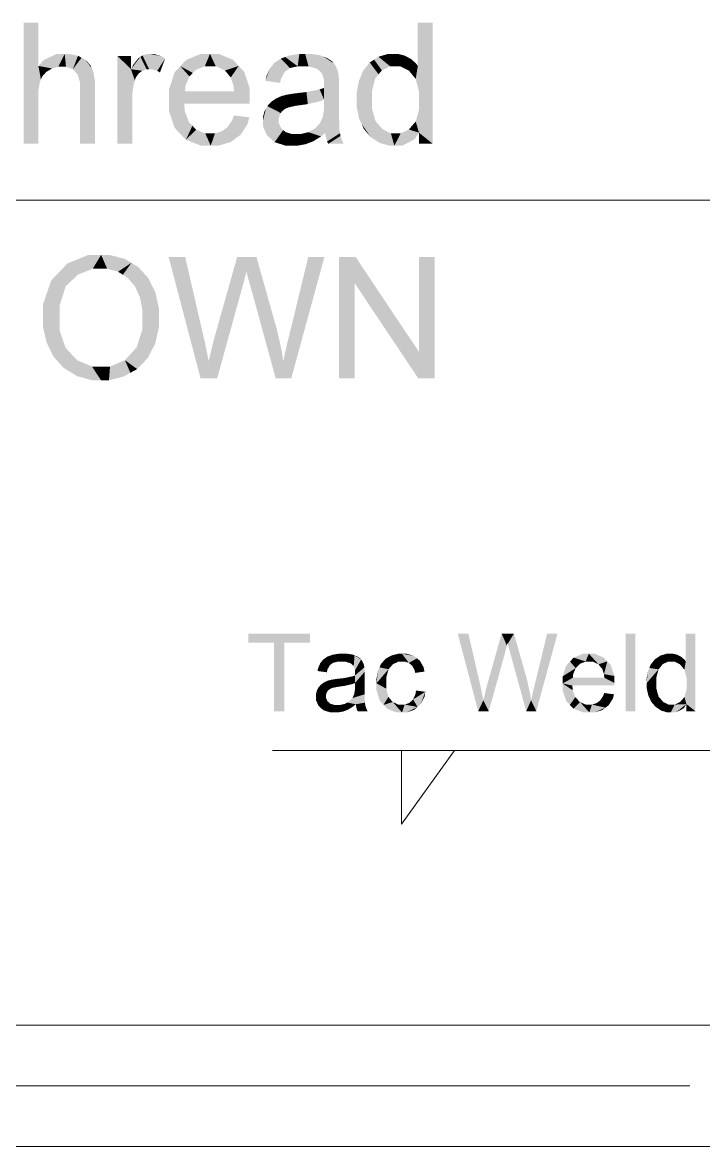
# Model space of a CAD drawing. Header units: millimetres. Extents: x 2 to 579, y 1 to 405.
# Drawn here: x 182.03 to 189.61, y 102.9 to 115.41 of the extents above; entities that cross this region are included whole.
import ezdxf

# ---------------------------------------------------------------- set-up
doc = ezdxf.new("R2010")
doc.units = ezdxf.units.MM
doc.linetypes.add('XKITLINE00', pattern=[0])
doc.layers.add('LinkedObject', color=7, linetype='Continuous', lineweight=0)

# ---------------------------------------------------------------- blocks, each defined once
blk = doc.blocks.new('*A4')
at = {"layer": 'LinkedObject'}
for points in [[(182.207, 115.413), (182.041, 114.063), (182.041, 115.413)], [(182.207, 114.929), (182.041, 114.063), (182.207, 115.413)], [(186.598, 115.413), (186.432, 114.929), (186.432, 115.413)], [(186.598, 115.413), (186.447, 114.638), (186.432, 114.929)], [(186.447, 114.638), (186.598, 115.413), (186.598, 114.063)], [(182.411, 115.064), (182.207, 114.929), (182.265, 114.996)], [(182.499, 115.064), (182.207, 114.929), (182.411, 115.064)], [(182.428, 114.921), (182.207, 114.929), (182.499, 115.064)], [(182.428, 114.921), (182.499, 115.064), (182.465, 114.921)], [(182.465, 114.921), (182.499, 115.064), (182.514, 114.921)], [(182.499, 115.064), (182.59, 114.892), (182.514, 114.921)], [(182.553, 115.064), (182.59, 114.892), (182.499, 115.064)], [(182.647, 115.042), (182.59, 114.892), (182.553, 115.064)], [(182.687, 115.021), (182.59, 114.892), (182.647, 115.042)], [(182.687, 115.021), (182.616, 114.864), (182.59, 114.892)], [(182.727, 114.999), (182.616, 114.864), (182.687, 115.021)], [(182.616, 114.864), (182.727, 114.999), (182.643, 114.836)], [(182.643, 114.836), (182.727, 114.999), (182.802, 114.903)], [(182.802, 114.903), (182.727, 114.999), (182.784, 114.94)], [(183.087, 115.042), (183.237, 114.893), (183.087, 114.063)], [(183.237, 114.893), (183.087, 115.042), (183.237, 115.042)], [(183.342, 115.031), (183.237, 114.893), (183.318, 115.014)], [(183.412, 114.892), (183.237, 114.893), (183.342, 115.031)], [(183.318, 115.014), (183.237, 114.893), (183.265, 114.945)], [(183.366, 115.047), (183.439, 114.892), (183.342, 115.031)], [(183.342, 115.031), (183.439, 114.892), (183.412, 114.892)], [(183.419, 115.064), (183.439, 114.892), (183.366, 115.047)], [(183.448, 115.064), (183.439, 114.892), (183.419, 115.064)], [(183.448, 115.064), (183.469, 114.892), (183.439, 114.892)], [(183.575, 115.037), (183.448, 115.064), (183.49, 115.064)], [(183.618, 115.011), (183.448, 115.064), (183.575, 115.037)], [(183.53, 114.875), (183.448, 115.064), (183.618, 115.011)], [(183.469, 114.892), (183.448, 115.064), (183.53, 114.875)], [(183.53, 114.875), (183.618, 115.011), (183.56, 114.857)], [(184.016, 115.064), (183.788, 114.927), (183.851, 114.996)], [(184.117, 115.064), (183.788, 114.927), (184.016, 115.064)], [(184.061, 114.927), (183.788, 114.927), (184.117, 115.064)], [(184.061, 114.927), (184.117, 115.064), (184.118, 114.927)], [(184.117, 115.064), (184.181, 114.927), (184.118, 114.927)], [(184.375, 114.997), (184.117, 115.064), (184.215, 115.064)], [(184.437, 114.93), (184.117, 115.064), (184.375, 114.997)], [(184.284, 114.879), (184.117, 115.064), (184.437, 114.93)], [(184.181, 114.927), (184.117, 115.064), (184.284, 114.879)], [(184.907, 115.012), (185.008, 114.906), (184.834, 114.963)], [(184.955, 115.029), (185.008, 114.906), (184.907, 115.012)], [(185.113, 115.064), (184.955, 115.029), (185.002, 115.046)], [(185.094, 114.926), (184.955, 115.029), (185.113, 115.064)], [(185.008, 114.906), (184.955, 115.029), (185.094, 114.926)], [(185.094, 114.926), (185.113, 115.064), (185.152, 114.926)], [(185.152, 114.926), (185.113, 115.064), (185.215, 114.926)], [(185.177, 115.064), (185.215, 114.926), (185.113, 115.064)], [(185.341, 115.049), (185.177, 115.064), (185.239, 115.064)], [(185.38, 115.034), (185.177, 115.064), (185.341, 115.049)], [(185.309, 114.898), (185.177, 115.064), (185.38, 115.034)], [(185.215, 114.926), (185.177, 115.064), (185.309, 114.898)], [(185.309, 114.898), (185.38, 115.034), (185.341, 114.87)], [(185.341, 114.87), (185.38, 115.034), (185.364, 114.849)], [(185.38, 115.034), (185.388, 114.778), (185.364, 114.849)], [(185.495, 114.96), (185.388, 114.778), (185.38, 115.034)], [(185.477, 114.982), (185.38, 115.034), (185.419, 115.019)], [(185.495, 114.96), (185.38, 115.034), (185.477, 114.982)], [(186.032, 114.881), (185.897, 114.968), (185.945, 115)], [(185.994, 115.032), (186.124, 114.926), (185.945, 115)], [(185.945, 115), (186.124, 114.926), (186.032, 114.881)], [(186.103, 115.064), (186.124, 114.926), (185.994, 115.032)], [(186.163, 115.064), (186.124, 114.926), (186.103, 115.064)], [(186.124, 114.926), (186.163, 115.064), (186.179, 114.926)], [(186.163, 115.064), (186.236, 114.926), (186.179, 114.926)], [(186.207, 115.064), (186.236, 114.926), (186.163, 115.064)], [(186.286, 115.045), (186.236, 114.926), (186.207, 115.064)], [(186.32, 115.026), (186.236, 114.926), (186.286, 115.045)], [(186.32, 115.026), (186.331, 114.879), (186.236, 114.926)], [(186.355, 115.008), (186.331, 114.879), (186.32, 115.026)], [(186.411, 114.959), (186.331, 114.879), (186.355, 115.008)], [(182.207, 114.656), (182.041, 114.063), (182.207, 114.929)], [(182.207, 114.656), (182.207, 114.929), (182.221, 114.746)], [(182.221, 114.746), (182.207, 114.929), (182.234, 114.779)], [(182.234, 114.779), (182.207, 114.929), (182.248, 114.811)], [(182.248, 114.811), (182.207, 114.929), (182.294, 114.863)], [(182.294, 114.863), (182.207, 114.929), (182.327, 114.882)], [(182.327, 114.882), (182.207, 114.929), (182.359, 114.902)], [(182.359, 114.902), (182.207, 114.929), (182.428, 114.921)], [(182.802, 114.903), (182.67, 114.745), (182.643, 114.836)], [(182.819, 114.865), (182.67, 114.745), (182.802, 114.903)], [(182.836, 114.755), (182.67, 114.745), (182.819, 114.865)], [(183.087, 114.063), (183.237, 114.893), (183.253, 114.063)], [(183.237, 114.893), (183.253, 114.575), (183.253, 114.063)], [(183.253, 114.575), (183.237, 114.893), (183.253, 114.628)], [(183.253, 114.628), (183.237, 114.893), (183.267, 114.725)], [(183.267, 114.725), (183.237, 114.893), (183.281, 114.769)], [(183.281, 114.769), (183.237, 114.893), (183.29, 114.798)], [(183.29, 114.798), (183.237, 114.893), (183.321, 114.843)], [(183.321, 114.843), (183.237, 114.893), (183.342, 114.86)], [(183.342, 114.86), (183.237, 114.893), (183.364, 114.876)], [(183.364, 114.876), (183.237, 114.893), (183.412, 114.892)], [(183.788, 114.927), (183.661, 114.668), (183.724, 114.859)], [(183.888, 114.813), (183.661, 114.668), (183.788, 114.927)], [(183.788, 114.927), (183.926, 114.851), (183.888, 114.813)], [(183.926, 114.851), (183.788, 114.927), (183.965, 114.889)], [(183.965, 114.889), (183.788, 114.927), (184.061, 114.927)], [(184.284, 114.879), (184.437, 114.93), (184.323, 114.832)], [(184.437, 114.93), (184.349, 114.801), (184.323, 114.832)], [(184.349, 114.801), (184.437, 114.93), (184.38, 114.708)], [(184.38, 114.708), (184.437, 114.93), (184.561, 114.676)], [(184.561, 114.676), (184.437, 114.93), (184.499, 114.863)], [(184.808, 114.931), (184.735, 114.763), (184.783, 114.899)], [(184.952, 114.865), (184.735, 114.763), (184.808, 114.931)], [(184.783, 114.899), (184.735, 114.763), (184.747, 114.815)], [(184.911, 114.793), (184.735, 114.763), (184.952, 114.865)], [(184.834, 114.963), (185.008, 114.906), (184.808, 114.931)], [(184.952, 114.865), (184.808, 114.931), (184.98, 114.885)], [(184.98, 114.885), (184.808, 114.931), (185.008, 114.906)], [(185.513, 114.938), (185.388, 114.778), (185.495, 114.96)], [(185.539, 114.881), (185.388, 114.778), (185.513, 114.938)], [(185.547, 114.847), (185.388, 114.778), (185.539, 114.881)], [(185.824, 114.877), (185.995, 114.836), (185.799, 114.817)], [(185.897, 114.968), (185.995, 114.836), (185.824, 114.877)], [(185.995, 114.836), (185.897, 114.968), (186.032, 114.881)], [(186.432, 114.929), (186.331, 114.879), (186.411, 114.959)], [(186.331, 114.879), (186.432, 114.929), (186.37, 114.832)], [(186.37, 114.832), (186.432, 114.929), (186.409, 114.785)], [(186.432, 114.929), (186.447, 114.638), (186.409, 114.785)], [(182.836, 114.683), (182.67, 114.745), (182.836, 114.755)], [(182.67, 114.745), (182.836, 114.683), (182.67, 114.683)], [(183.845, 114.711), (183.661, 114.668), (183.888, 114.813)], [(184.735, 114.763), (184.911, 114.793), (184.897, 114.741)], [(185.388, 114.723), (185.551, 114.826), (185.387, 114.701)], [(185.387, 114.701), (185.551, 114.826), (185.387, 114.684)], [(185.387, 114.684), (185.551, 114.826), (185.388, 114.555)], [(185.388, 114.778), (185.547, 114.847), (185.551, 114.826)], [(185.388, 114.778), (185.551, 114.826), (185.388, 114.728)], [(185.388, 114.728), (185.551, 114.826), (185.388, 114.723)], [(185.555, 114.75), (185.388, 114.555), (185.551, 114.826)], [(185.555, 114.694), (185.388, 114.555), (185.555, 114.75)], [(185.799, 114.817), (185.751, 114.552), (185.775, 114.758)], [(185.958, 114.791), (185.751, 114.552), (185.799, 114.817)], [(185.921, 114.649), (185.751, 114.552), (185.958, 114.791)], [(185.775, 114.758), (185.751, 114.552), (185.751, 114.625)], [(185.799, 114.817), (185.995, 114.836), (185.958, 114.791)], [(182.207, 114.598), (182.041, 114.063), (182.207, 114.656)], [(182.67, 114.063), (182.836, 114.683), (182.836, 114.063)], [(182.67, 114.683), (182.836, 114.683), (182.67, 114.063)], [(183.661, 114.668), (183.845, 114.711), (183.84, 114.647)], [(183.84, 114.647), (183.661, 114.544), (183.661, 114.668)], [(183.84, 114.647), (184.561, 114.554), (183.661, 114.544)], [(184.386, 114.647), (184.561, 114.554), (183.84, 114.647)], [(184.38, 114.708), (184.561, 114.676), (184.386, 114.647)], [(184.561, 114.554), (184.386, 114.647), (184.561, 114.676)], [(185.042, 114.621), (185.066, 114.485), (184.969, 114.609)], [(185.091, 114.627), (185.117, 114.492), (185.042, 114.621)], [(185.042, 114.621), (185.117, 114.492), (185.066, 114.485)], [(185.192, 114.639), (185.207, 114.505), (185.091, 114.627)], [(185.091, 114.627), (185.207, 114.505), (185.117, 114.492)], [(185.339, 114.668), (185.388, 114.555), (185.192, 114.639)], [(185.192, 114.639), (185.388, 114.555), (185.207, 114.505)], [(185.387, 114.684), (185.388, 114.555), (185.339, 114.668)], [(185.555, 114.694), (185.387, 114.494), (185.388, 114.555)], [(185.555, 114.473), (185.387, 114.494), (185.555, 114.694)], [(185.751, 114.552), (185.921, 114.649), (185.921, 114.552)], [(186.447, 114.638), (186.598, 114.063), (186.447, 114.538)], [(182.041, 114.063), (182.207, 114.598), (182.207, 114.063)], [(184.561, 114.547), (183.661, 114.544), (184.561, 114.554)], [(184.561, 114.525), (183.661, 114.544), (184.561, 114.547)], [(183.661, 114.544), (183.786, 114.174), (183.661, 114.425)], [(183.836, 114.43), (183.786, 114.174), (183.661, 114.544)], [(183.836, 114.43), (183.661, 114.544), (183.831, 114.51)], [(184.56, 114.51), (183.661, 114.544), (184.561, 114.525)], [(183.831, 114.51), (183.661, 114.544), (184.56, 114.51)], [(184.799, 114.53), (184.907, 114.405), (184.756, 114.483)], [(184.918, 114.423), (184.799, 114.53), (184.825, 114.548)], [(184.907, 114.405), (184.799, 114.53), (184.918, 114.423)], [(184.852, 114.566), (184.951, 114.45), (184.825, 114.548)], [(184.825, 114.548), (184.951, 114.45), (184.918, 114.423)], [(184.911, 114.593), (184.951, 114.45), (184.852, 114.566)], [(184.944, 114.602), (184.951, 114.45), (184.911, 114.593)], [(184.969, 114.609), (184.994, 114.468), (184.944, 114.602)], [(184.951, 114.45), (184.944, 114.602), (184.972, 114.459)], [(184.972, 114.459), (184.944, 114.602), (184.994, 114.468)], [(184.969, 114.609), (185.066, 114.485), (184.994, 114.468)], [(185.207, 114.505), (185.388, 114.555), (185.342, 114.536)], [(185.555, 114.473), (185.387, 114.439), (185.387, 114.494)], [(185.751, 114.552), (185.921, 114.458), (185.751, 114.477)], [(185.921, 114.458), (185.751, 114.552), (185.921, 114.552)], [(186.447, 114.538), (186.598, 114.063), (186.447, 114.447)], [(183.661, 114.425), (183.786, 114.174), (183.724, 114.24)], [(183.881, 114.306), (183.786, 114.174), (183.836, 114.43)], [(184.556, 114.358), (184.365, 114.327), (184.384, 114.379)], [(184.74, 114.453), (184.707, 114.322), (184.723, 114.423)], [(184.895, 114.387), (184.707, 114.322), (184.74, 114.453)], [(184.723, 114.423), (184.707, 114.322), (184.707, 114.358)], [(184.884, 114.348), (184.707, 114.322), (184.895, 114.387)], [(184.756, 114.483), (184.907, 114.405), (184.74, 114.453)], [(184.74, 114.453), (184.907, 114.405), (184.895, 114.387)], [(185.373, 114.356), (185.555, 114.473), (185.555, 114.358)], [(185.387, 114.439), (185.555, 114.473), (185.373, 114.356)], [(185.751, 114.477), (185.921, 114.458), (185.778, 114.344)], [(185.778, 114.344), (185.921, 114.458), (185.805, 114.286)], [(185.805, 114.286), (185.921, 114.458), (185.96, 114.317)], [(186.447, 114.447), (186.598, 114.063), (186.409, 114.311)], [(183.786, 114.174), (183.881, 114.306), (183.849, 114.108)], [(183.922, 114.264), (183.849, 114.108), (183.881, 114.306)], [(183.963, 114.221), (183.849, 114.108), (183.922, 114.264)], [(184.314, 114.25), (184.461, 114.166), (184.282, 114.226)], [(184.314, 114.25), (184.556, 114.358), (184.461, 114.166)], [(184.365, 114.327), (184.556, 114.358), (184.314, 114.25)], [(184.461, 114.166), (184.556, 114.358), (184.536, 114.283)], [(184.707, 114.322), (184.884, 114.348), (184.884, 114.326)], [(184.884, 114.293), (184.707, 114.322), (184.884, 114.326)], [(184.707, 114.322), (184.884, 114.293), (184.707, 114.26)], [(184.707, 114.26), (184.884, 114.293), (184.75, 114.16)], [(184.75, 114.16), (184.884, 114.293), (184.794, 114.12)], [(184.794, 114.12), (184.884, 114.293), (184.909, 114.238)], [(185.288, 114.234), (185.555, 114.358), (185.56, 114.212)], [(185.342, 114.292), (185.555, 114.358), (185.288, 114.234)], [(185.36, 114.328), (185.555, 114.358), (185.342, 114.292)], [(185.555, 114.358), (185.36, 114.328), (185.373, 114.356)], [(185.96, 114.317), (185.907, 114.138), (185.805, 114.286)], [(185.805, 114.286), (185.907, 114.138), (185.831, 114.228)], [(186, 114.271), (185.907, 114.138), (185.96, 114.317)], [(185.907, 114.138), (186, 114.271), (185.956, 114.106)], [(185.956, 114.106), (186, 114.271), (186.04, 114.225)], [(186.445, 114.187), (186.333, 114.222), (186.371, 114.267)], [(186.409, 114.311), (186.445, 114.187), (186.371, 114.267)], [(186.409, 114.311), (186.598, 114.063), (186.445, 114.187)], [(183.963, 114.221), (184.126, 114.042), (183.849, 114.108)], [(184.065, 114.178), (184.126, 114.042), (183.963, 114.221)], [(184.126, 114.178), (184.126, 114.042), (184.065, 114.178)], [(184.172, 114.178), (184.406, 114.125), (184.126, 114.042)], [(184.172, 114.178), (184.126, 114.042), (184.126, 114.178)], [(184.126, 114.042), (184.406, 114.125), (184.211, 114.042)], [(184.25, 114.202), (184.406, 114.125), (184.172, 114.178)], [(184.211, 114.042), (184.406, 114.125), (184.351, 114.083)], [(184.282, 114.226), (184.461, 114.166), (184.25, 114.202)], [(184.406, 114.125), (184.25, 114.202), (184.461, 114.166)], [(184.909, 114.238), (184.837, 114.081), (184.794, 114.12)], [(184.934, 114.216), (184.837, 114.081), (184.909, 114.238)], [(184.959, 114.193), (184.837, 114.081), (184.934, 114.216)], [(184.837, 114.081), (184.959, 114.193), (184.96, 114.042)], [(185.041, 114.042), (184.959, 114.193), (185.032, 114.171)], [(184.96, 114.042), (184.959, 114.193), (185.041, 114.042)], [(185.032, 114.171), (185.09, 114.042), (185.041, 114.042)], [(185.081, 114.171), (185.09, 114.042), (185.032, 114.171)], [(185.128, 114.171), (185.09, 114.042), (185.081, 114.171)], [(185.09, 114.042), (185.128, 114.171), (185.181, 114.058)], [(185.223, 114.074), (185.128, 114.171), (185.213, 114.192)], [(185.181, 114.058), (185.128, 114.171), (185.223, 114.074)], [(185.401, 114.184), (185.213, 114.192), (185.251, 114.213)], [(185.355, 114.145), (185.213, 114.192), (185.401, 114.184)], [(185.266, 114.09), (185.213, 114.192), (185.355, 114.145)], [(185.223, 114.074), (185.213, 114.192), (185.266, 114.09)], [(185.288, 114.234), (185.56, 114.212), (185.251, 114.213)], [(185.56, 114.212), (185.401, 114.184), (185.251, 114.213)], [(185.401, 114.184), (185.56, 114.212), (185.405, 114.149)], [(185.405, 114.149), (185.56, 114.212), (185.566, 114.181)], [(185.566, 114.181), (185.422, 114.089), (185.405, 114.149)], [(185.571, 114.15), (185.422, 114.089), (185.566, 114.181)], [(185.571, 114.15), (185.435, 114.063), (185.422, 114.089)], [(185.592, 114.091), (185.435, 114.063), (185.571, 114.15)], [(186.04, 114.225), (186.171, 114.042), (185.956, 114.106)], [(186.133, 114.178), (186.171, 114.042), (186.04, 114.225)], [(186.171, 114.042), (186.133, 114.178), (186.187, 114.178)], [(186.171, 114.042), (186.445, 114.187), (186.261, 114.042)], [(186.241, 114.178), (186.445, 114.187), (186.171, 114.042)], [(186.241, 114.178), (186.171, 114.042), (186.187, 114.178)], [(186.333, 114.222), (186.445, 114.187), (186.241, 114.178)], [(186.261, 114.042), (186.445, 114.187), (186.398, 114.115)], [(186.445, 114.187), (186.598, 114.063), (186.445, 114.063)], [(183.849, 114.108), (184.126, 114.042), (184.019, 114.042)], [(185.435, 114.063), (185.592, 114.091), (185.608, 114.063)], [(185.956, 114.106), (186.171, 114.042), (186.005, 114.074)], [(186.005, 114.074), (186.171, 114.042), (186.113, 114.042)], [(182.762, 112.826), (182.439, 112.636), (182.529, 112.731)], [(182.905, 112.826), (182.439, 112.636), (182.762, 112.826)], [(182.811, 112.672), (182.439, 112.636), (182.905, 112.826)], [(182.811, 112.672), (182.905, 112.826), (182.906, 112.672)], [(182.905, 112.826), (182.972, 112.672), (182.906, 112.672)], [(183.167, 112.782), (182.905, 112.826), (182.998, 112.826)], [(183.242, 112.737), (182.905, 112.826), (183.167, 112.782)], [(183.093, 112.639), (182.905, 112.826), (183.242, 112.737)], [(182.972, 112.672), (182.905, 112.826), (183.093, 112.639)], [(183.093, 112.639), (183.242, 112.737), (183.147, 112.605)], [(183.242, 112.737), (183.2, 112.571), (183.147, 112.605)], [(183.2, 112.571), (183.242, 112.737), (183.282, 112.476)], [(183.431, 112.568), (183.242, 112.737), (183.317, 112.692)], [(183.47, 112.488), (183.242, 112.737), (183.431, 112.568)], [(183.282, 112.476), (183.242, 112.737), (183.47, 112.488)], [(183.841, 112.803), (184.012, 111.453), (183.657, 112.803)], [(184.045, 111.918), (184.012, 111.453), (183.841, 112.803)], [(184.42, 112.803), (184.482, 112.482), (184.163, 111.891)], [(184.482, 112.482), (184.42, 112.803), (184.491, 112.514)], [(184.491, 112.514), (184.42, 112.803), (184.512, 112.594)], [(184.512, 112.594), (184.42, 112.803), (184.523, 112.64)], [(184.635, 112.803), (184.523, 112.64), (184.42, 112.803)], [(184.523, 112.64), (184.635, 112.803), (184.526, 112.625)], [(184.526, 112.625), (184.635, 112.803), (184.548, 112.546)], [(184.548, 112.546), (184.635, 112.803), (184.567, 112.482)], [(184.567, 112.482), (184.635, 112.803), (184.828, 112.119)], [(185.392, 112.803), (185.001, 111.935), (185.212, 112.803)], [(185.023, 111.453), (185.001, 111.935), (185.392, 112.803)], [(185.556, 112.803), (185.728, 112.513), (185.556, 111.453)], [(185.728, 112.513), (185.556, 112.803), (185.74, 112.803)], [(185.728, 112.513), (185.74, 112.803), (186.436, 111.453)], [(186.436, 111.453), (185.74, 112.803), (186.447, 111.744)], [(186.619, 112.803), (186.447, 111.744), (186.447, 112.803)], [(186.619, 111.453), (186.447, 111.744), (186.619, 112.803)], [(182.439, 112.636), (182.258, 112.11), (182.349, 112.541)], [(182.51, 112.477), (182.258, 112.11), (182.439, 112.636)], [(182.647, 112.607), (182.439, 112.636), (182.811, 112.672)], [(182.439, 112.636), (182.647, 112.607), (182.579, 112.542)], [(182.51, 112.477), (182.439, 112.636), (182.579, 112.542)], [(182.349, 112.541), (182.258, 112.11), (182.258, 112.278)], [(183.282, 112.476), (183.47, 112.488), (183.31, 112.414)], [(183.47, 112.488), (183.338, 112.353), (183.31, 112.414)], [(183.338, 112.353), (183.47, 112.488), (183.365, 112.209)], [(183.365, 112.209), (183.47, 112.488), (183.549, 112.227)], [(183.549, 112.227), (183.47, 112.488), (183.51, 112.408)], [(185.556, 111.453), (185.728, 112.513), (185.728, 111.453)], [(182.442, 112.26), (182.258, 112.11), (182.51, 112.477)], [(184.163, 111.891), (184.482, 112.482), (184.198, 111.453)], [(184.828, 112.119), (184.849, 111.453), (184.567, 112.482)], [(182.258, 112.11), (182.442, 112.26), (182.442, 112.107)], [(183.3, 111.796), (183.549, 112.126), (183.466, 111.759)], [(183.365, 111.997), (183.549, 112.126), (183.3, 111.796)], [(183.365, 112.127), (183.549, 112.227), (183.549, 112.126)], [(183.365, 112.209), (183.549, 112.227), (183.365, 112.127)], [(183.549, 112.126), (183.365, 111.997), (183.365, 112.127)], [(183.466, 111.759), (183.549, 112.126), (183.508, 111.84)], [(183.508, 111.84), (183.549, 112.126), (183.549, 112.023)], [(184.864, 111.992), (184.849, 111.453), (184.828, 112.119)], [(182.258, 112.11), (182.442, 111.986), (182.258, 112.022)], [(182.442, 111.986), (182.258, 112.11), (182.442, 112.107)], [(182.258, 112.022), (182.442, 111.986), (182.297, 111.853)], [(184.917, 111.754), (184.849, 111.453), (184.864, 111.992)], [(182.297, 111.853), (182.442, 111.986), (182.336, 111.774)], [(182.336, 111.774), (182.442, 111.986), (182.508, 111.793)], [(184.062, 111.849), (184.012, 111.453), (184.045, 111.918)], [(184.159, 111.875), (184.198, 111.453), (184.128, 111.75)], [(184.163, 111.891), (184.198, 111.453), (184.159, 111.875)], [(185.001, 111.935), (185.023, 111.453), (184.98, 111.853)], [(182.508, 111.793), (182.488, 111.568), (182.336, 111.774)], [(182.336, 111.774), (182.488, 111.568), (182.374, 111.694)], [(182.573, 111.723), (182.488, 111.568), (182.508, 111.793)], [(183.466, 111.759), (183.235, 111.725), (183.3, 111.796)], [(183.425, 111.678), (183.235, 111.725), (183.466, 111.759)], [(184.09, 111.711), (184.012, 111.453), (184.062, 111.849)], [(184.128, 111.75), (184.198, 111.453), (184.102, 111.642)], [(184.933, 111.642), (184.849, 111.453), (184.917, 111.754)], [(184.98, 111.853), (185.023, 111.453), (184.947, 111.706)], [(186.447, 111.744), (186.619, 111.453), (186.436, 111.453)], [(182.488, 111.568), (182.573, 111.723), (182.563, 111.522)], [(182.563, 111.522), (182.573, 111.723), (182.639, 111.653)], [(182.639, 111.653), (182.904, 111.43), (182.563, 111.522)], [(182.804, 111.583), (182.904, 111.43), (182.639, 111.653)], [(183.231, 111.514), (183.004, 111.583), (183.17, 111.654)], [(183.235, 111.725), (183.307, 111.555), (183.17, 111.654)], [(183.17, 111.654), (183.307, 111.555), (183.231, 111.514)], [(183.307, 111.555), (183.235, 111.725), (183.425, 111.678)], [(184.102, 111.642), (184.012, 111.453), (184.09, 111.711)], [(184.102, 111.642), (184.198, 111.453), (184.012, 111.453)], [(184.933, 111.642), (185.023, 111.453), (184.849, 111.453)], [(184.947, 111.706), (185.023, 111.453), (184.933, 111.642)], [(182.563, 111.522), (182.904, 111.43), (182.638, 111.476)], [(182.904, 111.43), (182.804, 111.583), (182.903, 111.583)], [(183.004, 111.583), (182.904, 111.43), (182.903, 111.583)], [(182.904, 111.43), (183.004, 111.583), (182.992, 111.43)], [(182.992, 111.43), (183.004, 111.583), (183.155, 111.472)], [(183.155, 111.472), (183.004, 111.583), (183.231, 111.514)], [(182.638, 111.476), (182.904, 111.43), (182.808, 111.43)], [(184.545, 108.611), (184.83, 108.509), (184.545, 108.509)], [(184.944, 108.509), (184.83, 108.509), (184.545, 108.611)], [(184.944, 108.509), (184.545, 108.611), (185.23, 108.611)], [(184.944, 108.509), (185.23, 108.611), (185.23, 108.509)], [(186.995, 108.611), (187.105, 107.747), (186.877, 108.611)], [(187.126, 108.044), (187.105, 107.747), (186.995, 108.611)], [(187.366, 108.611), (187.406, 108.405), (187.201, 108.027)], [(187.406, 108.405), (187.366, 108.611), (187.411, 108.426)], [(187.411, 108.426), (187.366, 108.611), (187.424, 108.477)], [(187.424, 108.477), (187.366, 108.611), (187.432, 108.506)], [(187.503, 108.611), (187.432, 108.506), (187.366, 108.611)], [(187.432, 108.506), (187.503, 108.611), (187.434, 108.497)], [(187.434, 108.497), (187.503, 108.611), (187.448, 108.446)], [(187.448, 108.446), (187.503, 108.611), (187.459, 108.405)], [(187.459, 108.405), (187.503, 108.611), (187.627, 108.173)], [(187.988, 108.611), (187.738, 108.055), (187.873, 108.611)], [(187.752, 107.747), (187.738, 108.055), (187.988, 108.611)], [(188.855, 108.611), (188.749, 107.747), (188.749, 108.611)], [(188.855, 107.747), (188.749, 107.747), (188.855, 108.611)], [(189.523, 108.611), (189.417, 108.301), (189.417, 108.611)], [(189.523, 108.611), (189.426, 108.115), (189.417, 108.301)], [(189.426, 108.115), (189.523, 108.611), (189.523, 107.747)], [(184.83, 107.747), (184.944, 108.509), (184.944, 107.747)], [(184.83, 108.509), (184.944, 108.509), (184.83, 107.747)], [(185.455, 108.365), (185.489, 108.286), (185.425, 108.354)], [(185.557, 108.387), (185.455, 108.365), (185.486, 108.376)], [(185.545, 108.299), (185.455, 108.365), (185.557, 108.387)], [(185.489, 108.286), (185.455, 108.365), (185.545, 108.299)], [(185.545, 108.299), (185.557, 108.387), (185.582, 108.299)], [(185.582, 108.299), (185.557, 108.387), (185.622, 108.299)], [(185.597, 108.387), (185.622, 108.299), (185.557, 108.387)], [(185.703, 108.378), (185.597, 108.387), (185.638, 108.387)], [(185.728, 108.368), (185.597, 108.387), (185.703, 108.378)], [(185.682, 108.281), (185.597, 108.387), (185.728, 108.368)], [(185.622, 108.299), (185.597, 108.387), (185.682, 108.281)], [(185.682, 108.281), (185.728, 108.368), (185.703, 108.263)], [(185.703, 108.263), (185.728, 108.368), (185.718, 108.25)], [(185.728, 108.368), (185.733, 108.204), (185.718, 108.25)], [(185.801, 108.321), (185.733, 108.204), (185.728, 108.368)], [(185.79, 108.335), (185.728, 108.368), (185.753, 108.359)], [(185.801, 108.321), (185.728, 108.368), (185.79, 108.335)], [(186.142, 108.368), (186.221, 108.3), (186.107, 108.349)], [(186.216, 108.387), (186.221, 108.3), (186.142, 108.368)], [(186.256, 108.387), (186.221, 108.3), (186.216, 108.387)], [(186.221, 108.3), (186.256, 108.387), (186.261, 108.3)], [(186.256, 108.387), (186.287, 108.3), (186.261, 108.3)], [(186.391, 108.361), (186.256, 108.387), (186.307, 108.387)], [(186.423, 108.335), (186.256, 108.387), (186.391, 108.361)], [(186.332, 108.284), (186.256, 108.387), (186.423, 108.335)], [(186.287, 108.3), (186.256, 108.387), (186.332, 108.284)], [(187.201, 108.027), (187.406, 108.405), (187.223, 107.747)], [(187.627, 108.173), (187.64, 107.747), (187.459, 108.405)], [(188.337, 108.387), (188.167, 108.343), (188.273, 108.387)], [(188.302, 108.3), (188.167, 108.343), (188.337, 108.387)], [(188.302, 108.3), (188.337, 108.387), (188.338, 108.3)], [(188.337, 108.387), (188.378, 108.3), (188.338, 108.3)], [(188.503, 108.344), (188.337, 108.387), (188.4, 108.387)], [(188.542, 108.301), (188.337, 108.387), (188.503, 108.344)], [(188.444, 108.269), (188.337, 108.387), (188.542, 108.301)], [(188.378, 108.3), (188.337, 108.387), (188.444, 108.269)], [(189.136, 108.367), (189.219, 108.299), (189.105, 108.346)], [(189.206, 108.387), (189.219, 108.299), (189.136, 108.367)], [(189.244, 108.387), (189.219, 108.299), (189.206, 108.387)], [(189.219, 108.299), (189.244, 108.387), (189.255, 108.299)], [(189.244, 108.387), (189.291, 108.299), (189.255, 108.299)], [(189.273, 108.387), (189.291, 108.299), (189.244, 108.387)], [(189.323, 108.375), (189.291, 108.299), (189.273, 108.387)], [(189.345, 108.363), (189.291, 108.299), (189.323, 108.375)], [(189.345, 108.363), (189.352, 108.269), (189.291, 108.299)], [(189.367, 108.351), (189.352, 108.269), (189.345, 108.363)], [(185.362, 108.302), (185.315, 108.194), (185.346, 108.281)], [(185.454, 108.26), (185.315, 108.194), (185.362, 108.302)], [(185.346, 108.281), (185.315, 108.194), (185.322, 108.228)], [(185.427, 108.214), (185.315, 108.194), (185.454, 108.26)], [(185.378, 108.322), (185.489, 108.286), (185.362, 108.302)], [(185.454, 108.26), (185.362, 108.302), (185.472, 108.273)], [(185.472, 108.273), (185.362, 108.302), (185.489, 108.286)], [(185.425, 108.354), (185.489, 108.286), (185.378, 108.322)], [(185.733, 108.169), (185.837, 108.235), (185.732, 108.155)], [(185.732, 108.155), (185.837, 108.235), (185.732, 108.144)], [(185.732, 108.144), (185.837, 108.235), (185.733, 108.061)], [(185.813, 108.306), (185.733, 108.204), (185.801, 108.321)], [(185.83, 108.27), (185.733, 108.204), (185.813, 108.306)], [(185.834, 108.248), (185.733, 108.204), (185.83, 108.27)], [(185.733, 108.204), (185.834, 108.248), (185.837, 108.235)], [(185.733, 108.204), (185.837, 108.235), (185.733, 108.172)], [(185.733, 108.172), (185.837, 108.235), (185.733, 108.169)], [(185.84, 108.186), (185.733, 108.061), (185.837, 108.235)], [(186.005, 108.235), (185.972, 108.058), (185.989, 108.197)], [(186.106, 108.214), (185.972, 108.058), (186.005, 108.235)], [(186.022, 108.273), (186.131, 108.242), (186.005, 108.235)], [(186.005, 108.235), (186.131, 108.242), (186.106, 108.214)], [(186.073, 108.33), (186.131, 108.242), (186.022, 108.273)], [(186.156, 108.271), (186.073, 108.33), (186.107, 108.349)], [(186.131, 108.242), (186.073, 108.33), (186.156, 108.271)], [(186.107, 108.349), (186.221, 108.3), (186.156, 108.271)], [(186.332, 108.284), (186.423, 108.335), (186.351, 108.268)], [(186.423, 108.335), (186.37, 108.252), (186.351, 108.268)], [(186.37, 108.252), (186.423, 108.335), (186.396, 108.204)], [(186.396, 108.204), (186.423, 108.335), (186.506, 108.188)], [(186.497, 108.236), (186.423, 108.335), (186.455, 108.309)], [(186.506, 108.188), (186.423, 108.335), (186.497, 108.236)], [(188.127, 108.3), (188.045, 108.134), (188.086, 108.256)], [(188.191, 108.226), (188.045, 108.134), (188.127, 108.3)], [(188.167, 108.343), (188.24, 108.275), (188.127, 108.3)], [(188.127, 108.3), (188.24, 108.275), (188.191, 108.226)], [(188.24, 108.275), (188.167, 108.343), (188.302, 108.3)], [(188.444, 108.269), (188.542, 108.301), (188.469, 108.238)], [(188.542, 108.301), (188.486, 108.219), (188.469, 108.238)], [(188.486, 108.219), (188.542, 108.301), (188.506, 108.159)], [(188.506, 108.159), (188.542, 108.301), (188.622, 108.139)], [(188.622, 108.139), (188.542, 108.301), (188.582, 108.259)], [(189.027, 108.267), (189.137, 108.241), (189.011, 108.229)], [(189.011, 108.229), (189.137, 108.241), (189.113, 108.212)], [(189.074, 108.326), (189.137, 108.241), (189.027, 108.267)], [(189.16, 108.27), (189.074, 108.326), (189.105, 108.346)], [(189.137, 108.241), (189.074, 108.326), (189.16, 108.27)], [(189.105, 108.346), (189.219, 108.299), (189.16, 108.27)], [(189.403, 108.32), (189.352, 108.269), (189.367, 108.351)], [(189.417, 108.301), (189.352, 108.269), (189.403, 108.32)], [(189.352, 108.269), (189.417, 108.301), (189.377, 108.239)], [(189.377, 108.239), (189.417, 108.301), (189.401, 108.209)], [(189.417, 108.301), (189.426, 108.115), (189.401, 108.209)], [(185.315, 108.194), (185.427, 108.214), (185.419, 108.18)], [(185.543, 108.108), (185.559, 108.021), (185.512, 108.104)], [(185.607, 108.115), (185.617, 108.029), (185.543, 108.108)], [(185.543, 108.108), (185.617, 108.029), (185.559, 108.021)], [(185.702, 108.134), (185.733, 108.061), (185.607, 108.115)], [(185.607, 108.115), (185.733, 108.061), (185.617, 108.029)], [(185.732, 108.144), (185.733, 108.061), (185.702, 108.134)], [(185.84, 108.151), (185.732, 108.022), (185.733, 108.061)], [(185.84, 108.009), (185.732, 108.022), (185.84, 108.151)], [(185.84, 108.151), (185.733, 108.061), (185.84, 108.186)], [(186.081, 108.123), (185.972, 108.058), (186.106, 108.214)], [(185.989, 108.197), (185.972, 108.058), (185.972, 108.108)], [(185.972, 108.058), (186.081, 108.123), (186.081, 108.061)], [(186.396, 108.204), (186.506, 108.188), (186.403, 108.173)], [(187.65, 108.092), (187.64, 107.747), (187.627, 108.173)], [(188.163, 108.161), (188.045, 108.134), (188.191, 108.226)], [(188.045, 108.134), (188.163, 108.161), (188.16, 108.12)], [(188.16, 108.12), (188.045, 108.055), (188.045, 108.134)], [(188.16, 108.12), (188.622, 108.061), (188.045, 108.055)], [(188.509, 108.12), (188.622, 108.061), (188.16, 108.12)], [(188.506, 108.159), (188.622, 108.139), (188.509, 108.12)], [(188.622, 108.061), (188.509, 108.12), (188.622, 108.139)], [(189.011, 108.229), (188.98, 108.059), (188.996, 108.191)], [(189.113, 108.212), (188.98, 108.059), (189.011, 108.229)], [(189.089, 108.121), (188.98, 108.059), (189.113, 108.212)], [(188.996, 108.191), (188.98, 108.059), (188.98, 108.106)], [(188.98, 108.059), (189.089, 108.121), (189.089, 108.059)], [(189.426, 108.115), (189.523, 107.747), (189.426, 108.05)], [(185.318, 107.996), (185.297, 107.912), (185.308, 107.977)], [(185.418, 107.954), (185.297, 107.912), (185.318, 107.996)], [(185.328, 108.015), (185.425, 107.965), (185.318, 107.996)], [(185.318, 107.996), (185.425, 107.965), (185.418, 107.954)], [(185.356, 108.045), (185.425, 107.965), (185.328, 108.015)], [(185.432, 107.977), (185.356, 108.045), (185.373, 108.057)], [(185.425, 107.965), (185.356, 108.045), (185.432, 107.977)], [(185.39, 108.068), (185.453, 107.994), (185.373, 108.057)], [(185.373, 108.057), (185.453, 107.994), (185.432, 107.977)], [(185.428, 108.086), (185.453, 107.994), (185.39, 108.068)], [(185.449, 108.092), (185.453, 107.994), (185.428, 108.086)], [(185.464, 108.096), (185.48, 108.006), (185.449, 108.092)], [(185.453, 107.994), (185.449, 108.092), (185.467, 108)], [(185.467, 108), (185.449, 108.092), (185.48, 108.006)], [(185.512, 108.104), (185.527, 108.016), (185.464, 108.096)], [(185.464, 108.096), (185.527, 108.016), (185.48, 108.006)], [(185.512, 108.104), (185.559, 108.021), (185.527, 108.016)], [(185.617, 108.029), (185.733, 108.061), (185.704, 108.049)], [(185.723, 107.934), (185.84, 108.009), (185.84, 107.935)], [(185.732, 107.987), (185.84, 108.009), (185.723, 107.934)], [(185.84, 108.009), (185.732, 107.987), (185.732, 108.022)], [(186.081, 107.997), (185.972, 108.058), (186.081, 108.061)], [(185.972, 108.058), (186.05, 107.817), (185.972, 107.979)], [(186.081, 107.997), (186.05, 107.817), (185.972, 108.058)], [(186.105, 107.906), (186.05, 107.817), (186.081, 107.997)], [(187.136, 108), (187.105, 107.747), (187.126, 108.044)], [(187.154, 107.911), (187.105, 107.747), (187.136, 108)], [(187.198, 108.016), (187.223, 107.747), (187.179, 107.937)], [(187.201, 108.027), (187.223, 107.747), (187.198, 108.016)], [(187.683, 107.939), (187.64, 107.747), (187.65, 108.092)], [(187.724, 108.002), (187.752, 107.747), (187.703, 107.908)], [(187.738, 108.055), (187.752, 107.747), (187.724, 108.002)], [(188.622, 108.056), (188.045, 108.055), (188.622, 108.061)], [(188.621, 108.042), (188.045, 108.055), (188.622, 108.056)], [(188.045, 108.055), (188.126, 107.817), (188.045, 107.978)], [(188.157, 107.981), (188.126, 107.817), (188.045, 108.055)], [(188.157, 107.981), (188.045, 108.055), (188.154, 108.033)], [(188.621, 108.033), (188.045, 108.055), (188.621, 108.042)], [(188.154, 108.033), (188.045, 108.055), (188.621, 108.033)], [(188.98, 108.059), (189.089, 107.999), (188.98, 108.011)], [(189.089, 107.999), (188.98, 108.059), (189.089, 108.059)], [(188.98, 108.011), (189.089, 107.999), (188.998, 107.926)], [(188.998, 107.926), (189.089, 107.999), (189.015, 107.889)], [(189.015, 107.889), (189.089, 107.999), (189.114, 107.909)], [(189.426, 107.992), (189.523, 107.747), (189.402, 107.905)], [(189.426, 108.05), (189.523, 107.747), (189.426, 107.992)], [(185.308, 107.977), (185.297, 107.912), (185.297, 107.935)], [(185.41, 107.929), (185.297, 107.912), (185.418, 107.954)], [(185.297, 107.912), (185.41, 107.929), (185.41, 107.915)], [(185.41, 107.894), (185.297, 107.912), (185.41, 107.915)], [(185.297, 107.912), (185.41, 107.894), (185.297, 107.873)], [(185.297, 107.873), (185.41, 107.894), (185.325, 107.808)], [(185.325, 107.808), (185.41, 107.894), (185.352, 107.783)], [(185.352, 107.783), (185.41, 107.894), (185.426, 107.858)], [(185.426, 107.858), (185.38, 107.758), (185.352, 107.783)], [(185.442, 107.844), (185.38, 107.758), (185.426, 107.858)], [(185.669, 107.856), (185.84, 107.935), (185.843, 107.842)], [(185.704, 107.893), (185.84, 107.935), (185.669, 107.856)], [(185.715, 107.916), (185.84, 107.935), (185.704, 107.893)], [(185.84, 107.935), (185.715, 107.916), (185.723, 107.934)], [(185.972, 107.979), (186.05, 107.817), (186.011, 107.859)], [(186.05, 107.817), (186.105, 107.906), (186.129, 107.877)], [(186.153, 107.849), (186.05, 107.817), (186.129, 107.877)], [(186.429, 107.794), (186.338, 107.839), (186.359, 107.859)], [(186.38, 107.878), (186.429, 107.794), (186.359, 107.859)], [(186.38, 107.878), (186.516, 107.963), (186.429, 107.794)], [(186.406, 107.937), (186.516, 107.963), (186.38, 107.878)], [(186.516, 107.963), (186.406, 107.937), (186.412, 107.977)], [(186.429, 107.794), (186.516, 107.963), (186.464, 107.824)], [(186.464, 107.824), (186.516, 107.963), (186.508, 107.909)], [(187.162, 107.868), (187.105, 107.747), (187.154, 107.911)], [(187.162, 107.868), (187.223, 107.747), (187.105, 107.747)], [(187.179, 107.937), (187.223, 107.747), (187.162, 107.868)], [(187.694, 107.868), (187.64, 107.747), (187.683, 107.939)], [(187.694, 107.868), (187.752, 107.747), (187.64, 107.747)], [(187.703, 107.908), (187.752, 107.747), (187.694, 107.868)], [(188.045, 107.978), (188.126, 107.817), (188.086, 107.86)], [(188.186, 107.902), (188.126, 107.817), (188.157, 107.981)], [(188.126, 107.817), (188.186, 107.902), (188.166, 107.775)], [(188.213, 107.875), (188.166, 107.775), (188.186, 107.902)], [(188.239, 107.848), (188.166, 107.775), (188.213, 107.875)], [(188.463, 107.866), (188.557, 107.812), (188.443, 107.851)], [(188.463, 107.866), (188.618, 107.935), (188.557, 107.812)], [(188.496, 107.915), (188.618, 107.935), (188.463, 107.866)], [(188.618, 107.935), (188.496, 107.915), (188.508, 107.949)], [(188.557, 107.812), (188.618, 107.935), (188.605, 107.887)], [(189.114, 107.909), (189.081, 107.795), (189.015, 107.889)], [(189.015, 107.889), (189.081, 107.795), (189.032, 107.852)], [(189.14, 107.88), (189.081, 107.795), (189.114, 107.909)], [(189.081, 107.795), (189.14, 107.88), (189.112, 107.774)], [(189.112, 107.774), (189.14, 107.88), (189.165, 107.85)], [(189.424, 107.826), (189.353, 107.849), (189.378, 107.877)], [(189.402, 107.905), (189.424, 107.826), (189.378, 107.877)], [(189.402, 107.905), (189.523, 107.747), (189.424, 107.826)], [(185.458, 107.83), (185.38, 107.758), (185.442, 107.844)], [(185.38, 107.758), (185.458, 107.83), (185.459, 107.733)], [(185.511, 107.733), (185.458, 107.83), (185.505, 107.816)], [(185.459, 107.733), (185.458, 107.83), (185.511, 107.733)], [(185.505, 107.816), (185.542, 107.733), (185.511, 107.733)], [(185.536, 107.816), (185.542, 107.733), (185.505, 107.816)], [(185.567, 107.816), (185.542, 107.733), (185.536, 107.816)], [(185.542, 107.733), (185.567, 107.816), (185.6, 107.743)], [(185.628, 107.753), (185.567, 107.816), (185.621, 107.829)], [(185.6, 107.743), (185.567, 107.816), (185.628, 107.753)], [(185.741, 107.824), (185.621, 107.829), (185.645, 107.843)], [(185.712, 107.799), (185.621, 107.829), (185.741, 107.824)], [(185.655, 107.764), (185.621, 107.829), (185.712, 107.799)], [(185.628, 107.753), (185.621, 107.829), (185.655, 107.764)], [(185.669, 107.856), (185.843, 107.842), (185.645, 107.843)], [(185.843, 107.842), (185.741, 107.824), (185.645, 107.843)], [(185.741, 107.824), (185.843, 107.842), (185.744, 107.802)], [(185.744, 107.802), (185.843, 107.842), (185.846, 107.822)], [(185.846, 107.822), (185.754, 107.763), (185.744, 107.802)], [(185.85, 107.802), (185.754, 107.763), (185.846, 107.822)], [(185.85, 107.802), (185.763, 107.747), (185.754, 107.763)], [(185.863, 107.765), (185.763, 107.747), (185.85, 107.802)], [(185.763, 107.747), (185.863, 107.765), (185.873, 107.747)], [(186.153, 107.849), (186.256, 107.733), (186.05, 107.817)], [(186.05, 107.817), (186.256, 107.733), (186.089, 107.775)], [(186.089, 107.775), (186.256, 107.733), (186.192, 107.733)], [(186.216, 107.82), (186.256, 107.733), (186.153, 107.849)], [(186.256, 107.733), (186.216, 107.82), (186.255, 107.82)], [(186.286, 107.82), (186.256, 107.733), (186.255, 107.82)], [(186.286, 107.82), (186.429, 107.794), (186.256, 107.733)], [(186.256, 107.733), (186.429, 107.794), (186.307, 107.733)], [(186.338, 107.839), (186.429, 107.794), (186.286, 107.82)], [(186.307, 107.733), (186.429, 107.794), (186.394, 107.763)], [(188.239, 107.848), (188.343, 107.733), (188.166, 107.775)], [(188.166, 107.775), (188.343, 107.733), (188.275, 107.733)], [(188.304, 107.82), (188.343, 107.733), (188.239, 107.848)], [(188.343, 107.82), (188.343, 107.733), (188.304, 107.82)], [(188.372, 107.82), (188.522, 107.786), (188.343, 107.733)], [(188.372, 107.82), (188.343, 107.733), (188.343, 107.82)], [(188.343, 107.733), (188.522, 107.786), (188.398, 107.733)], [(188.422, 107.836), (188.522, 107.786), (188.372, 107.82)], [(188.398, 107.733), (188.522, 107.786), (188.487, 107.759)], [(188.443, 107.851), (188.557, 107.812), (188.422, 107.836)], [(188.522, 107.786), (188.422, 107.836), (188.557, 107.812)], [(189.165, 107.85), (189.249, 107.733), (189.112, 107.774)], [(189.112, 107.774), (189.249, 107.733), (189.143, 107.754)], [(189.143, 107.754), (189.249, 107.733), (189.212, 107.733)], [(189.225, 107.82), (189.249, 107.733), (189.165, 107.85)], [(189.249, 107.733), (189.225, 107.82), (189.259, 107.82)], [(189.249, 107.733), (189.424, 107.826), (189.307, 107.733)], [(189.294, 107.82), (189.424, 107.826), (189.249, 107.733)], [(189.294, 107.82), (189.249, 107.733), (189.259, 107.82)], [(189.353, 107.849), (189.424, 107.826), (189.294, 107.82)], [(189.307, 107.733), (189.424, 107.826), (189.395, 107.779)], [(189.424, 107.826), (189.523, 107.747), (189.424, 107.747)]]:
    blk.add_hatch(color=7, dxfattribs=at).paths.add_polyline_path(points, flags=17)
at = {"layer": 'LinkedObject', "color": 6, "linetype": 'XKITLINE00', "lineweight": 0}
for p, q in [((191.086, 113.437), (175.209, 113.437)), ((189.807, 107.309), (184.812, 107.309)), ((176.289, 103.576), (189.462, 103.576))]:
    blk.add_line(p, q, dxfattribs=at)
at = {"layer": 'LinkedObject', "color": 4, "linetype": 'XKITLINE00', "lineweight": 0}
for q in [(186.84, 107.309), (186.249, 107.309)]:
    blk.add_line((186.249, 106.489), q, dxfattribs=at)
at = {"layer": 'LinkedObject', "color": 7, "linetype": 'XKITLINE00', "lineweight": 0}
for p, q in [((178.669, 104.251), (207.803, 104.251)), ((207.803, 102.901), (178.669, 102.901))]:
    blk.add_line(p, q, dxfattribs=at)

msp = doc.modelspace()

# ---------------------------------------------------------------- block references
at = {"lineweight": 0}
msp.add_blockref('*A4', (0, 0), dxfattribs=at)

doc.saveas('drawing.dxf')
